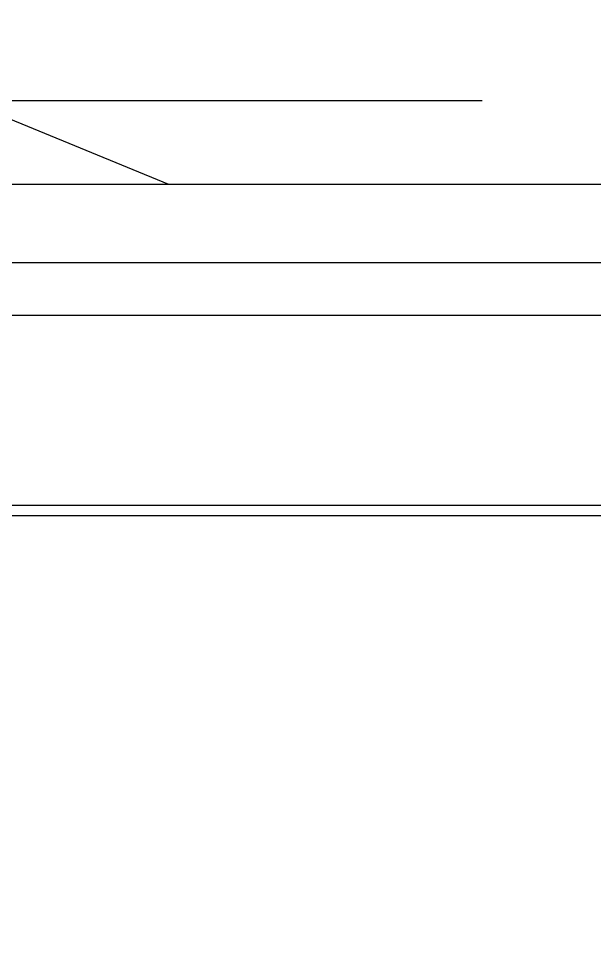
# Model space of a CAD drawing. Extents: x -599358 to 2865263, y -1062760 to 486533.
# Drawn here: x 981053 to 983251, y -673116 to -669580 of the extents above; entities that cross this region are included whole.
import ezdxf

# ---------------------------------------------------------------- set-up
doc = ezdxf.new("R2010")
doc.units = 0
doc.linetypes.add('DASH', pattern=[0.35, 0.25, -0.1])
doc.linetypes.add('DOTE', pattern=[2.42, 2, -0.2, 0.02, -0.2])
for name, color, linetype in [('A-AXIS-DOTE', 14, 'DOTE'), ('A-LIN-V', 9, 'Continuous'), ('FHSGH10105-主梁-04', 7, 'Continuous'), ('FHSGH10105-主梁-06', 7, 'Continuous')]:
    doc.layers.add(name, color=color, linetype=linetype)

# ---------------------------------------------------------------- blocks, each defined once
blk = doc.blocks.new('23423wer-M')
at = {"color": 1, "linetype": 'DASH'}
blk.add_lwpolyline([(1667005.2, 540926.8), (1674571, 540926.8)], dxfattribs=at)
at = {"layer": 'A-AXIS-DOTE', "color": 1}
blk.add_line((1667325.3, 541162.3), (1669754, 541162.3), dxfattribs=at)
at = {"layer": 'A-LIN-V', "color": 1}
blk.add_line((1667743.8, 541392.7), (1668872.8, 540927.2), dxfattribs=at)
blk = doc.blocks.new('G$C20E3758E-M')
at = {"color": 6, "linetype": 'DASH'}
blk.add_lwpolyline([(1105.4, 3356.7), (-4405, 3356.7), (-4405, 1700.8)], dxfattribs=at)
at = {"layer": 'FHSGH10105-主梁-04', "color": 3, "linetype": 'Continuous'}
blk.add_line((-4325.3, 3229.5), (1105.4, 3229.5), dxfattribs=at)
at = {"layer": 'FHSGH10105-主梁-06', "color": 3, "linetype": 'Continuous'}
for p, q in [((-4195.6, 2767.7), (1105.4, 2767.7)), ((-4325.3, 2742.7), (1105.4, 2742.7))]:
    blk.add_line(p, q, dxfattribs=at)

msp = doc.modelspace()

# ---------------------------------------------------------------- block references
at = {"xscale": 1.35874988235309, "yscale": 1.35874988235309, "zscale": 1.35874988235309}
msp.add_blockref('23423wer-M', (-1285955.7, -1405197.5), dxfattribs=at)
at = {"layer": 'A-LIN-V', "xscale": 1.571585729816195, "yscale": 1.571585729816195, "zscale": 1.571585729816195}
msp.add_blockref('G$C20E3758E-M', (987000.1, -675788.6), dxfattribs=at)

doc.saveas('drawing.dxf')
